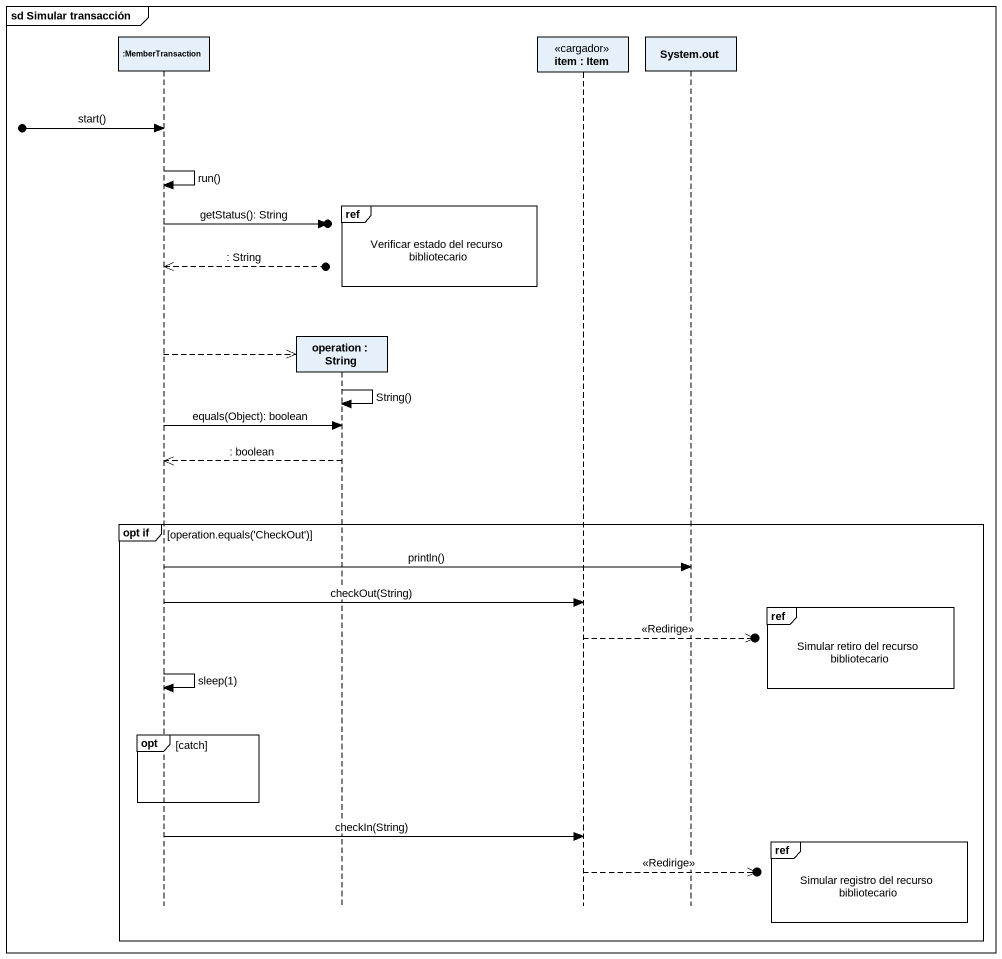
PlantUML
@startuml
mainframe sd Simular transacción
hide footbox
participant ":MemberTransaction" as MemberTransaction
participant "operation : String" as operation
participant "item : Item" as item <<cargador>>
participant "System.out" as System_out

[o-> MemberTransaction : start()
MemberTransaction -> MemberTransaction : run()
ref over operation : Verificar estado del recurso bibliotecario
MemberTransaction ->o] : getStatus(): String
MemberTransaction <<--o] : : String
MemberTransaction -->> operation **
operation -> operation : String()
MemberTransaction -> operation : equals(Object): boolean
operation -->> MemberTransaction : : boolean
group opt if [operation.equals('CheckOut')]
  MemberTransaction -> System_out : println()
  MemberTransaction -> item : checkOut(String)
  ref over System_out : Simular retiro del recurso bibliotecario
  item -->>o] : <<Redirige>>
  MemberTransaction -> MemberTransaction : sleep(1)
  opt catch
  end
  MemberTransaction -> item : checkIn(String)
  ref over System_out : Simular registro del recurso bibliotecario
  item -->>o] : <<Redirige>>
end
@enduml
